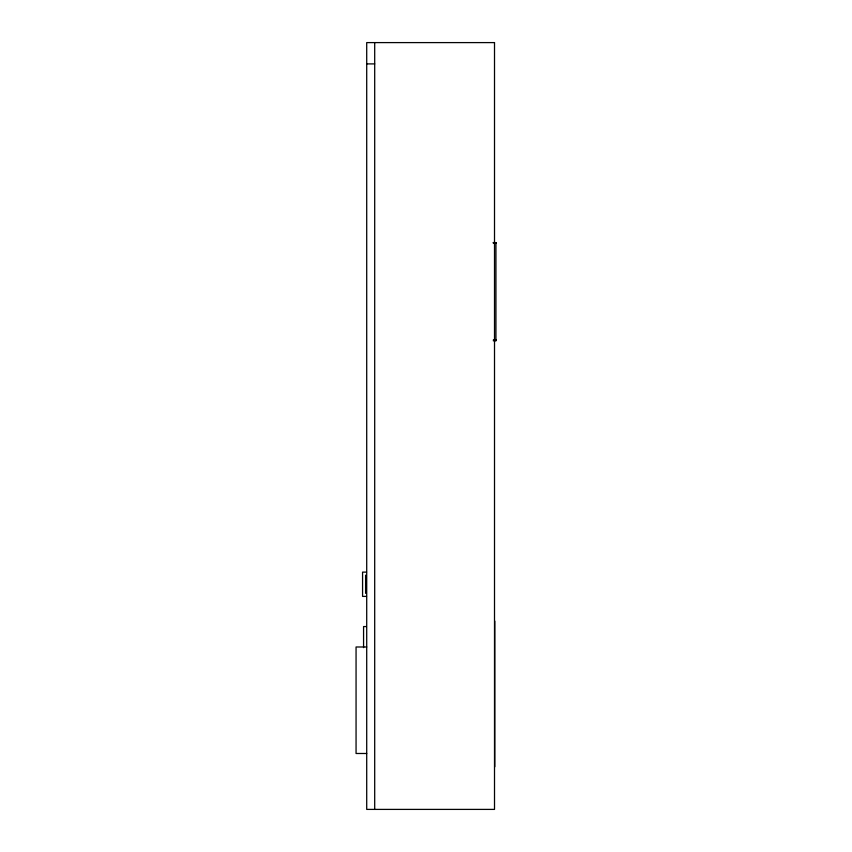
<?xml version="1.0" encoding="UTF-8"?>
<svg xmlns="http://www.w3.org/2000/svg" width="852" height="852" viewBox="0 0 852 852"><rect width="100%" height="100%" fill="white"/><g stroke="black" fill="none" stroke-linecap="round" stroke-linejoin="round"><path stroke-width="1.28" d="M366.711 63.9L374.699 63.9M493.308 242.532L495.939 242.639M493.308 242.703L495.939 242.777M493.308 243.203L495.939 243.203M493.308 339.969L495.939 339.969M494.117 340.076L495.939 340.076M493.308 340.8L495.939 340.693M366.52 572.118L362.569 572.118L362.569 596.4L366.52 596.4M366.211 626.561L363.57 626.561L363.57 647.648M366.711 646.987L356.061 646.987L356.061 753.487L366.711 753.487M495.939 242.532L495.939 340.8M494.778 621.108L494.778 766.8M374.699 42.6L374.699 809.4M365.604 575.153L365.604 593.365M494.511 42.6L366.711 42.6L366.711 809.4L494.511 809.4L494.511 42.6"/></g></svg>
